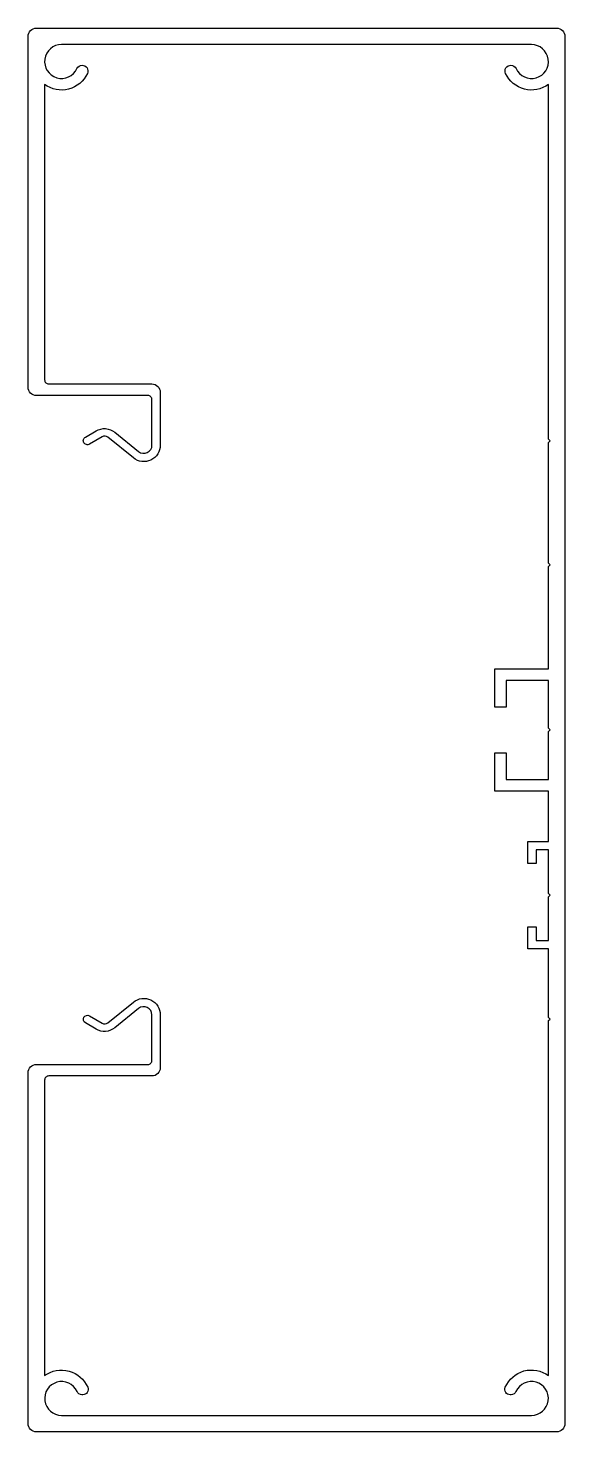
# Model space of a CAD drawing. Extents: x 1329 to 1394, y -260 to -90.
import ezdxf

# ---------------------------------------------------------------- set-up
doc = ezdxf.new("R2010")
doc.units = 0
doc.header["$LTSCALE"] = 15
doc.layers.get('0').update_dxf_attribs({"linetype": 'CONTINUOUS'})

msp = doc.modelspace()

# ---------------------------------------------------------------- linework, layer by layer
msp.add_lwpolyline([(1330.24, -260.47, -0.414214), (1329.24, -259.47), (1329.24, -216.97, -0.414214), (1330.24, -215.97), (1343.74, -215.97, 0.414214), (1344.24, -215.47), (1344.24, -209.97, 0.630953), (1342.61, -209.2), (1339.73, -211.53, -0.311667), (1337.46, -211.7), (1336.17, -210.94, -1), (1336.67, -210.08), (1338.21, -210.97, 0.311667), (1338.89, -210.92), (1341.98, -208.42, -0.630953), (1345.24, -209.97), (1345.24, -216.37, -0.414214), (1344.24, -217.37), (1331.74, -217.37, 0.414214), (1331.24, -217.87), (1331.24, -253.65, -0.484084), (1336.46, -255.07, -0.538064), (1335.86, -255.97), (1335.75, -255.97, -0.296014), (1335.16, -255.59, 1.840965), (1333.29, -258.47), (1390.19, -258.47, 1.840965), (1388.31, -255.59, -0.296014), (1387.72, -255.97), (1387.61, -255.97, -0.538064), (1387.01, -255.07, -0.484084), (1392.24, -253.65), (1392.24, -210.67), (1392.44, -210.47), (1392.24, -210.27), (1392.24, -201.97), (1389.74, -201.97), (1389.74, -199.32), (1390.74, -199.32), (1390.74, -200.97), (1392.24, -200.97), (1392.24, -195.67), (1392.44, -195.47), (1392.24, -195.27), (1392.24, -189.97), (1390.74, -189.97), (1390.74, -191.62), (1389.74, -191.62), (1389.74, -188.97), (1392.24, -188.97), (1392.24, -182.87), (1385.74, -182.87), (1385.74, -178.22), (1387.14, -178.22), (1387.14, -181.47), (1392.24, -181.47), (1392.24, -175.67), (1392.44, -175.47), (1392.24, -175.27), (1392.24, -169.47), (1387.14, -169.47), (1387.14, -172.72), (1385.74, -172.72), (1385.74, -168.07), (1392.24, -168.07), (1392.24, -155.67), (1392.44, -155.47), (1392.24, -155.27), (1392.24, -140.67), (1392.44, -140.47), (1392.24, -140.27), (1392.24, -97.3, -0.475562), (1387.05, -95.97, -0.54703), (1387.69, -94.97, -0.2928), (1388.32, -95.38, 1.828055), (1390.19, -92.47), (1333.29, -92.47, 1.828055), (1335.15, -95.38, -0.2928), (1335.78, -94.97), (1335.78, -94.97, -0.54703), (1336.42, -95.97, -0.475562), (1331.24, -97.3), (1331.24, -133.07, 0.414214), (1331.74, -133.57), (1344.24, -133.57, -0.414214), (1345.24, -134.57), (1345.24, -140.97, -0.630953), (1341.98, -142.53), (1338.89, -140.02, 0.311667), (1338.21, -139.97), (1336.67, -140.86, -0.414214), (1335.99, -140.68), (1335.99, -140.68, -0.414214), (1336.17, -140), (1337.46, -139.25, -0.311667), (1339.73, -139.42), (1342.61, -141.75, 0.630953), (1344.24, -140.97), (1344.24, -135.47, 0.414214), (1343.74, -134.97), (1330.24, -134.97, -0.414214), (1329.24, -133.97), (1329.24, -91.47, -0.414214), (1330.24, -90.47), (1393.24, -90.47, -0.414214), (1394.24, -91.47), (1394.24, -259.47, -0.414214), (1393.24, -260.47)], format="xyb", close=True)

doc.saveas('drawing.dxf')
